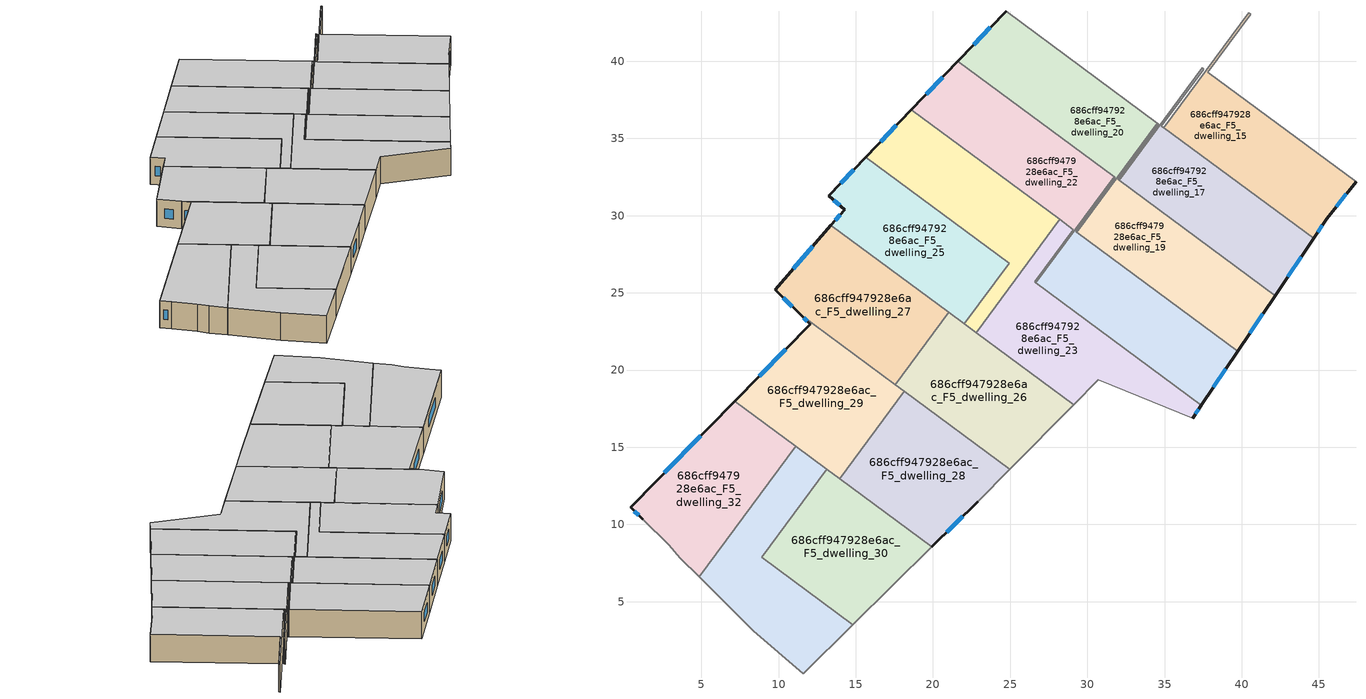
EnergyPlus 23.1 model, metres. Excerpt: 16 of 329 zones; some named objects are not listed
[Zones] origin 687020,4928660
686cff947928e6ac_F5_dwelling_15
 floor to 686cff947928e6ac_F4_dwelling_15 (EU_floor_Construction): 40.58,43.06 37.8,39.29 47.4,32.21 45.5,29.79 44.66,28.53 34.94,35.7 40.44,43.16 z15
 wall outside (EU_wall_Construction): 44.66,28.53 45.5,29.79 47.4,32.21 z15:18
 wall to 686cff947928e6ac_F5_dwelling_17 (EU_wall_Construction): 34.94,35.7 44.66,28.53 z15:18
 wall to 686cff947928e6ac_F5_dwelling_16 (EU_wall_Construction): 40.44,43.16 34.94,35.7 z15:18
 wall to 686cff947928e6ac_F5_dwelling_14 (EU_wall_Construction): 47.4,32.21 37.8,39.29 40.58,43.06 z15:18
 wall to 686cff947928e6ac_F5_dwelling_12 (EU_wall_Construction): 40.58,43.06 40.44,43.16 z15:18
 window (EU_Window_Construction): 46.12,30.57 46.78,31.42 / 44.93,28.94 45.23,29.38 z15.98:17.02
 ceiling to 686cff947928e6ac_F6_dwelling_15 (EU_floor_Construction): 45.5,29.79 47.4,32.21 37.8,39.29 40.58,43.06 40.44,43.16 34.94,35.7 44.66,28.53 z18
686cff947928e6ac_F5_dwelling_17
 floor to 686cff947928e6ac_F4_dwelling_17 (EU_floor_Construction): 37.53,39.5 34.8,35.8 34.94,35.7 44.66,28.53 42.16,24.82 32.06,32.28 37.44,39.56 z15
 wall outside (EU_wall_Construction): 42.16,24.82 44.66,28.53 z15:18
 wall to 686cff947928e6ac_F5_dwelling_18 (EU_wall_Construction): 37.44,39.56 32.06,32.28 z15:18
 wall to 686cff947928e6ac_F5_dwelling_16 (EU_wall_Construction): 34.94,35.7 34.8,35.8 37.53,39.5 37.44,39.56 z15:18
 wall to 686cff947928e6ac_F5_dwelling_19 (EU_wall_Construction): 32.06,32.28 42.16,24.82 z15:18
 window (EU_Window_Construction): 42.97,26.03 43.84,27.32 z15.98:17.02
 ceiling to 686cff947928e6ac_F6_dwelling_17 (EU_floor_Construction): 42.16,24.82 44.66,28.53 34.94,35.7 34.8,35.8 37.53,39.5 37.44,39.56 32.06,32.28 z18
686cff947928e6ac_F5_dwelling_19
 floor to 686cff947928e6ac_F4_dwelling_19 (EU_floor_Construction): 34.62,35.94 31.97,32.35 42.16,24.82 39.74,21.23 29.32,28.93 34.54,36 z15
 wall outside (EU_wall_Construction): 39.74,21.23 42.16,24.82 z15:18
 wall to 686cff947928e6ac_F5_dwelling_20 (EU_wall_Construction): 34.54,36 29.32,28.93 z15:18
 wall to 686cff947928e6ac_F5_dwelling_18 (EU_wall_Construction): 32.06,32.28 31.97,32.35 34.62,35.94 34.54,36 z15:18
 wall to 686cff947928e6ac_F5_dwelling_21 (EU_wall_Construction): 29.32,28.93 39.74,21.23 z15:18
 window (EU_Window_Construction): 40.53,22.4 41.37,23.66 z15.98:17.02
 ceiling to 686cff947928e6ac_F6_dwelling_19 (EU_floor_Construction): 39.74,21.23 42.16,24.82 31.97,32.35 34.62,35.94 34.54,36 29.32,28.93 z18
686cff947928e6ac_F5_dwelling_20
 floor to 686cff947928e6ac_F4_dwelling_20 (EU_floor_Construction): 34.54,36 29.32,28.93 29.24,28.98 31.81,32.47 21.62,40 24.73,43.24 z15
 wall outside (EU_wall_Construction): 24.73,43.24 21.62,40 z15:18
 wall to 686cff947928e6ac_F5_dwelling_21 (EU_wall_Construction): 31.74,32.52 31.81,32.47 29.24,28.98 29.32,28.93 z15:18
 wall to 686cff947928e6ac_F5_dwelling_18 (EU_wall_Construction): 34.54,36 24.73,43.24 z15:18
 wall to 686cff947928e6ac_F5_dwelling_22 (EU_wall_Construction): 21.62,40 31.74,32.52 z15:18
 window (EU_Window_Construction): 23.72,42.19 22.63,41.05 z15.98:17.02
 ceiling to 686cff947928e6ac_F6_dwelling_20 (EU_floor_Construction): 31.81,32.47 29.24,28.98 29.32,28.93 34.54,36 24.73,43.24 21.62,40 z18
686cff947928e6ac_F5_dwelling_21
 floor to 686cff947928e6ac_F4_dwelling_21 (EU_floor_Construction): 31.81,32.47 29.24,28.98 39.74,21.23 37.39,17.74 26.67,25.65 31.74,32.52 z15
 wall outside (EU_wall_Construction): 37.39,17.74 39.74,21.23 z15:18
 wall to 686cff947928e6ac_F5_dwelling_22 (EU_wall_Construction): 31.74,32.52 26.67,25.65 z15:18
 wall to 686cff947928e6ac_F5_dwelling_23 (EU_wall_Construction): 26.67,25.65 37.39,17.74 z15:18
 window (EU_Window_Construction): 38.15,18.87 38.98,20.09 z15.98:17.02
 ceiling to 686cff947928e6ac_F6_dwelling_21 (EU_floor_Construction): 37.39,17.74 39.74,21.23 29.24,28.98 31.81,32.47 31.74,32.52 26.67,25.65 z18
686cff947928e6ac_F5_dwelling_22
 floor to 686cff947928e6ac_F4_dwelling_22 (EU_floor_Construction): 31.74,32.52 26.67,25.65 26.59,25.71 29.09,29.09 18.59,36.85 21.62,40 z15
 wall outside (EU_wall_Construction): 21.62,40 18.59,36.85 z15:18
 wall to 686cff947928e6ac_F5_dwelling_23 (EU_wall_Construction): 28.2,29.75 29.09,29.09 26.59,25.71 26.67,25.65 z15:18
 wall to 686cff947928e6ac_F5_dwelling_24 (EU_wall_Construction): 18.59,36.85 28.2,29.75 z15:18
 window (EU_Window_Construction): 20.63,38.97 19.58,37.87 z15.98:17.02
 ceiling to 686cff947928e6ac_F6_dwelling_22 (EU_floor_Construction): 29.09,29.09 26.59,25.71 26.67,25.65 31.74,32.52 21.62,40 18.59,36.85 z18
686cff947928e6ac_F5_dwelling_23
 floor to 686cff947928e6ac_F4_dwelling_23 (EU_floor_Construction): 29.09,29.09 26.59,25.71 37.39,17.74 36.81,16.89 30.69,19.37 29.11,17.76 22.79,22.43 28.2,29.75 z15
 wall outside (EU_wall_Construction): 36.81,16.89 37.39,17.74 z15:18
 wall adiabatic (EU_wall_Construction): 29.11,17.76 30.69,19.37 36.81,16.89 z15:18
 wall to 686cff947928e6ac_F5_dwelling_24 (EU_wall_Construction): 28.2,29.75 22.79,22.43 z15:18
 wall to 686cff947928e6ac_F5_dwelling_26 (EU_wall_Construction): 22.79,22.43 29.11,17.76 z15:18
 window (EU_Window_Construction): 37,17.16 37.2,17.46 z15.98:17.02
 ceiling to 686cff947928e6ac_F6_dwelling_23 (EU_floor_Construction): 36.81,16.89 37.39,17.74 26.59,25.71 29.09,29.09 28.2,29.75 22.79,22.43 29.11,17.76 30.69,19.37 z18
686cff947928e6ac_F5_dwelling_24
 floor to 686cff947928e6ac_F4_dwelling_24 (EU_floor_Construction): 28.2,29.75 22.79,22.43 22.03,22.99 24.94,26.93 15.66,33.79 18.59,36.85 z15
 wall outside (EU_wall_Construction): 18.59,36.85 15.66,33.79 z15:18
 wall to 686cff947928e6ac_F5_dwelling_25 (EU_wall_Construction): 15.66,33.79 24.94,26.93 22.03,22.99 z15:18
 wall to 686cff947928e6ac_F5_dwelling_26 (EU_wall_Construction): 22.03,22.99 22.79,22.43 z15:18
 window (EU_Window_Construction): 17.64,35.85 16.61,34.78 z15.98:17.02
 ceiling to 686cff947928e6ac_F6_dwelling_24 (EU_floor_Construction): 22.79,22.43 28.2,29.75 18.59,36.85 15.66,33.79 24.94,26.93 22.03,22.99 z18
686cff947928e6ac_F5_dwelling_25
 floor to 686cff947928e6ac_F4_dwelling_25 (EU_floor_Construction): 24.94,26.93 22.03,22.99 13.4,29.37 14.29,30.39 13.26,31.29 15.66,33.79 z15
 wall outside (EU_wall_Construction): 15.66,33.79 13.26,31.29 14.29,30.39 13.4,29.37 z15:18
 wall to 686cff947928e6ac_F5_dwelling_27 (EU_wall_Construction): 13.4,29.37 21.02,23.74 z15:18
 wall to 686cff947928e6ac_F5_dwelling_26 (EU_wall_Construction): 21.02,23.74 22.03,22.99 z15:18
 window (EU_Window_Construction): 14,30.05 13.69,29.7 / 13.59,30.99 13.95,30.68 / 14.87,32.97 14.04,32.1 z15.98:17.02
 ceiling to 686cff947928e6ac_F6_dwelling_25 (EU_floor_Construction): 22.03,22.99 24.94,26.93 15.66,33.79 13.26,31.29 14.29,30.39 13.4,29.37 z18
686cff947928e6ac_F5_dwelling_26
 floor to 686cff947928e6ac_F4_dwelling_26 (EU_floor_Construction): 29.11,17.76 24.97,13.58 17.56,19.06 21.02,23.74 z15
 wall to 686cff947928e6ac_F5_dwelling_27 (EU_wall_Construction): 21.02,23.74 17.56,19.06 z15:18
 wall adiabatic (EU_wall_Construction): 24.97,13.58 29.11,17.76 z15:18
 wall to 686cff947928e6ac_F5_dwelling_28 (EU_wall_Construction): 18.15,18.62 24.97,13.58 z15:18
 wall to 686cff947928e6ac_F5_dwelling_29 (EU_wall_Construction): 17.56,19.06 18.15,18.62 z15:18
 ceiling to 686cff947928e6ac_F6_dwelling_26 (EU_floor_Construction): 24.97,13.58 29.11,17.76 21.02,23.74 17.56,19.06 z18
686cff947928e6ac_F5_dwelling_27
 floor to 686cff947928e6ac_F4_dwelling_27 (EU_floor_Construction): 21.02,23.74 17.56,19.06 11.43,23.59 9.78,25.2 13.4,29.37 z15
 wall outside (EU_wall_Construction): 13.4,29.37 9.78,25.2 11.43,23.59 z15:18
 wall to 686cff947928e6ac_F5_dwelling_29 (EU_wall_Construction): 11.43,23.59 17.56,19.06 z15:18
 window (EU_Window_Construction): 10.31,24.67 10.89,24.11 / 12.22,28.01 10.95,26.55 z15.98:17.02
 ceiling to 686cff947928e6ac_F6_dwelling_27 (EU_floor_Construction): 17.56,19.06 21.02,23.74 13.4,29.37 9.78,25.2 11.43,23.59 z18
686cff947928e6ac_F5_dwelling_28
 floor to 686cff947928e6ac_F4_dwelling_28 (EU_floor_Construction): 24.97,13.58 22.9,11.49 19.93,8.55 13.96,12.96 18.15,18.62 z15
 wall outside (EU_wall_Construction): 19.93,8.55 22.9,11.49 z15:18
 wall adiabatic (EU_wall_Construction): 22.9,11.49 24.97,13.58 z15:18
 wall to 686cff947928e6ac_F5_dwelling_29 (EU_wall_Construction): 18.15,18.62 13.96,12.96 z15:18
 wall to 686cff947928e6ac_F5_dwelling_30 (EU_wall_Construction): 13.96,12.96 19.93,8.55 z15:18
 window (EU_Window_Construction): 20.9,9.51 21.94,10.53 z15.98:17.02
 ceiling to 686cff947928e6ac_F6_dwelling_28 (EU_floor_Construction): 22.9,11.49 24.97,13.58 18.15,18.62 13.96,12.96 19.93,8.55 z18
686cff947928e6ac_F5_dwelling_29
 floor to 686cff947928e6ac_F4_dwelling_29 (EU_floor_Construction): 18.15,18.62 13.96,12.96 7.17,17.98 12.06,22.97 11.43,23.59 z15
 wall outside (EU_wall_Construction): 11.43,23.59 12.06,22.97 7.17,17.98 z15:18
 wall to 686cff947928e6ac_F5_dwelling_32 (EU_wall_Construction): 7.17,17.98 11.11,15.07 z15:18
 wall to 686cff947928e6ac_F5_dwelling_31 (EU_wall_Construction): 11.11,15.07 13.12,13.58 z15:18
 wall to 686cff947928e6ac_F5_dwelling_30 (EU_wall_Construction): 13.12,13.58 13.96,12.96 z15:18
 window (EU_Window_Construction): 11.63,23.39 11.86,23.17 / 10.47,21.34 8.76,19.6 z15.98:17.02
 ceiling to 686cff947928e6ac_F6_dwelling_29 (EU_floor_Construction): 13.96,12.96 18.15,18.62 11.43,23.59 12.06,22.97 7.17,17.98 z18
686cff947928e6ac_F5_dwelling_30
 floor to 686cff947928e6ac_F4_dwelling_30 (EU_floor_Construction): 19.93,8.55 14.82,3.51 8.91,7.87 13.12,13.58 z15
 wall adiabatic (EU_wall_Construction): 14.82,3.51 19.93,8.55 z15:18
 wall to 686cff947928e6ac_F5_dwelling_31 (EU_wall_Construction): 13.12,13.58 8.91,7.87 14.82,3.51 z15:18
 ceiling to 686cff947928e6ac_F6_dwelling_30 (EU_floor_Construction): 19.93,8.55 13.12,13.58 8.91,7.87 14.82,3.51 z18
686cff947928e6ac_F5_dwelling_31
 floor to 686cff947928e6ac_F4_dwelling_31 (EU_floor_Construction): 13.12,13.58 8.91,7.87 14.82,3.51 11.59,0.33 8.38,3.13 4.86,6.61 11.11,15.07 z15
 wall adiabatic (EU_wall_Construction): 4.86,6.61 8.38,3.13 11.59,0.33 14.82,3.51 z15:18
 wall to 686cff947928e6ac_F5_dwelling_32 (EU_wall_Construction): 11.11,15.07 4.86,6.61 z15:18
 ceiling to 686cff947928e6ac_F6_dwelling_31 (EU_floor_Construction): 14.82,3.51 8.91,7.87 13.12,13.58 11.11,15.07 4.86,6.61 8.38,3.13 11.59,0.33 z18
686cff947928e6ac_F5_dwelling_32
 floor to 686cff947928e6ac_F4_dwelling_32 (EU_floor_Construction): 11.11,15.07 4.86,6.61 3.64,7.81 2.91,8.69 1.2,10.34 0.42,11.11 7.17,17.98 z15
 wall outside (EU_wall_Construction): 7.17,17.98 0.42,11.11 1.2,10.34 z15:18
 wall adiabatic (EU_wall_Construction): 1.2,10.34 2.91,8.69 3.64,7.81 4.86,6.61 z15:18
 window (EU_Window_Construction): 0.67,10.86 0.95,10.59 / 4.97,15.74 2.61,13.34 z15.98:17.02
 ceiling to 686cff947928e6ac_F6_dwelling_32 (EU_floor_Construction): 4.86,6.61 11.11,15.07 7.17,17.98 0.42,11.11 1.2,10.34 2.91,8.69 3.64,7.81 z18
[Building]
EU S2 Campaign: North Axis=0; Terrain=City; Solar Distribution=FullExterior
[Site:Location]
Bologna: Latitude=44.5; Longitude=11.25; Time Zone=1; Elevation=37
[SizingPeriod:WeatherFileDays]
AnnualSizingPeriod: Begin Month=1; Begin Day of Month=1; End Month=12; End Day of Month=31; Day of Week for Start Day=Monday; Use Weather File Daylight Saving Period=No; Use Weather File Rain and Snow Indicators=No
[MATERIAL]
EU_InternalMass_Material: Roughness=MediumRough; Thickness=0.1; Conductivity=1; Density=1800; Specific Heat=900; Thermal Absorptance=0.9; Solar Absorptance=0.7; Visible Absorptance=0.7
[MATERIAL:NOMASS] Roughness=MediumRough; Thermal Absorptance=0.9; Solar Absorptance=0.7; Visible Absorptance=0.7
Name | Thermal Resistance
EU_wall_NoMass | 0.905828
EU_floor_NoMass | 0.67114
[WINDOWMATERIAL:SIMPLEGLAZINGSYSTEM]
EU_Window_SimpleGlazing: UFactor=4.52486; Solar Heat Gain Coefficient=0.85; Visible Transmittance=0.85
[CONSTRUCTION]
EU_wall_Construction: EU_wall_NoMass
EU_floor_Construction: EU_floor_NoMass
EU_Window_Construction: EU_Window_SimpleGlazing
EU_InternalMass_Construction: EU_InternalMass_Material
[ZONE] Type=1; Multiplier=1; Ceiling Height=autocalculate; Floor Area=autocalculate; Part of Total Floor Area=Yes
Name | Volume
686cff947928e6ac_F5_dwelling_15 | 168.284
686cff947928e6ac_F5_dwelling_17 | 168.273
686cff947928e6ac_F5_dwelling_19; 686cff947928e6ac_F5_dwelling_27 | 168.274
686cff947928e6ac_F5_dwelling_20 | 168.287
686cff947928e6ac_F5_dwelling_21 | 168.293
686cff947928e6ac_F5_dwelling_22 | 168.278
686cff947928e6ac_F5_dwelling_23 | 168.296
686cff947928e6ac_F5_dwelling_24 | 168.26
686cff947928e6ac_F5_dwelling_25; 686cff947928e6ac_F5_dwelling_32 | 168.292
686cff947928e6ac_F5_dwelling_26 | 168.29
686cff947928e6ac_F5_dwelling_28 | 168.269
686cff947928e6ac_F5_dwelling_29 | 168.272
686cff947928e6ac_F5_dwelling_30 | 168.282
686cff947928e6ac_F5_dwelling_31 | 168.276
[INTERNALMASS] Construction=EU_InternalMass_Construction
Name | Zone or ZoneList | Surface Area
686cff947928e6ac_F5_dwelling_15_EU_InternalMass | 686cff947928e6ac_F5_dwelling_15 | 56.0937
686cff947928e6ac_F5_dwelling_17_EU_InternalMass | 686cff947928e6ac_F5_dwelling_17 | 56.0919
686cff947928e6ac_F5_dwelling_19_EU_InternalMass | 686cff947928e6ac_F5_dwelling_19 | 56.0916
686cff947928e6ac_F5_dwelling_20_EU_InternalMass | 686cff947928e6ac_F5_dwelling_20 | 56.0942
686cff947928e6ac_F5_dwelling_21_EU_InternalMass | 686cff947928e6ac_F5_dwelling_21 | 56.0964
686cff947928e6ac_F5_dwelling_22_EU_InternalMass | 686cff947928e6ac_F5_dwelling_22 | 56.0935
686cff947928e6ac_F5_dwelling_23_EU_InternalMass | 686cff947928e6ac_F5_dwelling_23 | 56.0988
686cff947928e6ac_F5_dwelling_24_EU_InternalMass | 686cff947928e6ac_F5_dwelling_24 | 56.087
686cff947928e6ac_F5_dwelling_25_EU_InternalMass | 686cff947928e6ac_F5_dwelling_25 | 56.0966
686cff947928e6ac_F5_dwelling_26_EU_InternalMass | 686cff947928e6ac_F5_dwelling_26 | 56.0964
686cff947928e6ac_F5_dwelling_27_EU_InternalMass | 686cff947928e6ac_F5_dwelling_27 | 56.0918
686cff947928e6ac_F5_dwelling_28_EU_InternalMass | 686cff947928e6ac_F5_dwelling_28 | 56.0895
686cff947928e6ac_F5_dwelling_29_EU_InternalMass | 686cff947928e6ac_F5_dwelling_29 | 56.0911
686cff947928e6ac_F5_dwelling_30_EU_InternalMass | 686cff947928e6ac_F5_dwelling_30 | 56.0926
686cff947928e6ac_F5_dwelling_31_EU_InternalMass | 686cff947928e6ac_F5_dwelling_31 | 56.092
686cff947928e6ac_F5_dwelling_32_EU_InternalMass | 686cff947928e6ac_F5_dwelling_32 | 56.0972
[OTHEREQUIPMENT] Fuel Type=Electricity; Design Level Calculation Method=Watts/Area; Power per Zone Floor Area=1; Fraction Latent=0; Fraction Radiant=0; Fraction Lost=0; Carbon Dioxide Generation Rate=0; EndUse Subcategory=EU_Step8_InternalGains
Name | Zone or ZoneList or Space or SpaceList | Schedule
EU_Step8_InternalGain_686cff947928e6ac_F5_dwelling_15_f000 | 686cff947928e6ac_F5_dwelling_15 | EU_Step8_GainSchedule_686cff947928e6ac_F5_dwelling_15_f000
EU_Step8_InternalGain_686cff947928e6ac_F5_dwelling_17_f000 | 686cff947928e6ac_F5_dwelling_17 | EU_Step8_GainSchedule_686cff947928e6ac_F5_dwelling_17_f000
EU_Step8_InternalGain_686cff947928e6ac_F5_dwelling_19_f000 | 686cff947928e6ac_F5_dwelling_19 | EU_Step8_GainSchedule_686cff947928e6ac_F5_dwelling_19_f000
EU_Step8_InternalGain_686cff947928e6ac_F5_dwelling_20_f000 | 686cff947928e6ac_F5_dwelling_20 | EU_Step8_GainSchedule_686cff947928e6ac_F5_dwelling_20_f000
EU_Step8_InternalGain_686cff947928e6ac_F5_dwelling_21_f000 | 686cff947928e6ac_F5_dwelling_21 | EU_Step8_GainSchedule_686cff947928e6ac_F5_dwelling_21_f000
EU_Step8_InternalGain_686cff947928e6ac_F5_dwelling_22_f000 | 686cff947928e6ac_F5_dwelling_22 | EU_Step8_GainSchedule_686cff947928e6ac_F5_dwelling_22_f000
EU_Step8_InternalGain_686cff947928e6ac_F5_dwelling_23_f000 | 686cff947928e6ac_F5_dwelling_23 | EU_Step8_GainSchedule_686cff947928e6ac_F5_dwelling_23_f000
EU_Step8_InternalGain_686cff947928e6ac_F5_dwelling_24_f000 | 686cff947928e6ac_F5_dwelling_24 | EU_Step8_GainSchedule_686cff947928e6ac_F5_dwelling_24_f000
EU_Step8_InternalGain_686cff947928e6ac_F5_dwelling_25_f000 | 686cff947928e6ac_F5_dwelling_25 | EU_Step8_GainSchedule_686cff947928e6ac_F5_dwelling_25_f000
EU_Step8_InternalGain_686cff947928e6ac_F5_dwelling_26_f000 | 686cff947928e6ac_F5_dwelling_26 | EU_Step8_GainSchedule_686cff947928e6ac_F5_dwelling_26_f000
EU_Step8_InternalGain_686cff947928e6ac_F5_dwelling_27_f000 | 686cff947928e6ac_F5_dwelling_27 | EU_Step8_GainSchedule_686cff947928e6ac_F5_dwelling_27_f000
EU_Step8_InternalGain_686cff947928e6ac_F5_dwelling_28_f000 | 686cff947928e6ac_F5_dwelling_28 | EU_Step8_GainSchedule_686cff947928e6ac_F5_dwelling_28_f000
EU_Step8_InternalGain_686cff947928e6ac_F5_dwelling_29_f000 | 686cff947928e6ac_F5_dwelling_29 | EU_Step8_GainSchedule_686cff947928e6ac_F5_dwelling_29_f000
EU_Step8_InternalGain_686cff947928e6ac_F5_dwelling_30_f000 | 686cff947928e6ac_F5_dwelling_30 | EU_Step8_GainSchedule_686cff947928e6ac_F5_dwelling_30_f000
EU_Step8_InternalGain_686cff947928e6ac_F5_dwelling_31_f000 | 686cff947928e6ac_F5_dwelling_31 | EU_Step8_GainSchedule_686cff947928e6ac_F5_dwelling_31_f000
EU_Step8_InternalGain_686cff947928e6ac_F5_dwelling_32_f000 | 686cff947928e6ac_F5_dwelling_32 | EU_Step8_GainSchedule_686cff947928e6ac_F5_dwelling_32_f000
[ZONEVENTILATION:DESIGNFLOWRATE] Schedule=EU_AlwaysOn; Design Flow Rate Calculation Method=AirChanges/Hour; Air Changes per Hour=0.73129; Ventilation Type=Natural; Fan Pressure Rise=0; Fan Total Efficiency=1; Constant Term Coefficient=1; Temperature Term Coefficient=0; Velocity Term Coefficient=0; Velocity Squared Term Coefficient=0; Minimum Indoor Temperature=-100; Maximum Indoor Temperature=100; Delta Temperature=-100; Minimum Outdoor Temperature=-100; Maximum Outdoor Temperature=100; Maximum Wind Speed=40
Name | Zone or ZoneList or Space or SpaceList
EU_ConstantAir_686cff947928e6ac_F5_dwelling_15 | 686cff947928e6ac_F5_dwelling_15
EU_ConstantAir_686cff947928e6ac_F5_dwelling_17 | 686cff947928e6ac_F5_dwelling_17
EU_ConstantAir_686cff947928e6ac_F5_dwelling_19 | 686cff947928e6ac_F5_dwelling_19
EU_ConstantAir_686cff947928e6ac_F5_dwelling_20 | 686cff947928e6ac_F5_dwelling_20
EU_ConstantAir_686cff947928e6ac_F5_dwelling_21 | 686cff947928e6ac_F5_dwelling_21
EU_ConstantAir_686cff947928e6ac_F5_dwelling_22 | 686cff947928e6ac_F5_dwelling_22
EU_ConstantAir_686cff947928e6ac_F5_dwelling_23 | 686cff947928e6ac_F5_dwelling_23
EU_ConstantAir_686cff947928e6ac_F5_dwelling_24 | 686cff947928e6ac_F5_dwelling_24
EU_ConstantAir_686cff947928e6ac_F5_dwelling_25 | 686cff947928e6ac_F5_dwelling_25
EU_ConstantAir_686cff947928e6ac_F5_dwelling_26 | 686cff947928e6ac_F5_dwelling_26
EU_ConstantAir_686cff947928e6ac_F5_dwelling_27 | 686cff947928e6ac_F5_dwelling_27
EU_ConstantAir_686cff947928e6ac_F5_dwelling_28 | 686cff947928e6ac_F5_dwelling_28
EU_ConstantAir_686cff947928e6ac_F5_dwelling_29 | 686cff947928e6ac_F5_dwelling_29
EU_ConstantAir_686cff947928e6ac_F5_dwelling_30 | 686cff947928e6ac_F5_dwelling_30
EU_ConstantAir_686cff947928e6ac_F5_dwelling_31 | 686cff947928e6ac_F5_dwelling_31
EU_ConstantAir_686cff947928e6ac_F5_dwelling_32 | 686cff947928e6ac_F5_dwelling_32
[HVACTEMPLATE:ZONE:IDEALLOADSAIRSYSTEM] System Availability Schedule=EU_AlwaysOn; Maximum Heating Supply Air Temperature=50; Minimum Cooling Supply Air Temperature=13; Maximum Heating Supply Air Humidity Ratio=0.0156; Minimum Cooling Supply Air Humidity Ratio=0.0077; Heating Limit=NoLimit; Cooling Limit=NoLimit; Heating Availability Schedule=EU_AlwaysOn; Cooling Availability Schedule=EU_CoolingOff; Dehumidification Control Type=ConstantSensibleHeatRatio; Cooling Sensible Heat Ratio=0.7; Dehumidification Setpoint=60; Humidification Control Type=None; Humidification Setpoint=30; Outdoor Air Method=None; Outdoor Air Flow Rate per Person=0.00944; Outdoor Air Flow Rate per Zone Floor Area=0; Outdoor Air Flow Rate per Zone=0; Demand Controlled Ventilation Type=None; Outdoor Air Economizer Type=NoEconomizer; Heat Recovery Type=None; Sensible Heat Recovery Effectiveness=0.7; Latent Heat Recovery Effectiveness=0.65
Name | Template Thermostat
686cff947928e6ac_F5_dwelling_15 | EU_HeatOnly_686cff947928e6ac_F5_dwelling_15
686cff947928e6ac_F5_dwelling_17 | EU_HeatOnly_686cff947928e6ac_F5_dwelling_17
686cff947928e6ac_F5_dwelling_19 | EU_HeatOnly_686cff947928e6ac_F5_dwelling_19
686cff947928e6ac_F5_dwelling_20 | EU_HeatOnly_686cff947928e6ac_F5_dwelling_20
686cff947928e6ac_F5_dwelling_21 | EU_HeatOnly_686cff947928e6ac_F5_dwelling_21
686cff947928e6ac_F5_dwelling_22 | EU_HeatOnly_686cff947928e6ac_F5_dwelling_22
686cff947928e6ac_F5_dwelling_23 | EU_HeatOnly_686cff947928e6ac_F5_dwelling_23
686cff947928e6ac_F5_dwelling_24 | EU_HeatOnly_686cff947928e6ac_F5_dwelling_24
686cff947928e6ac_F5_dwelling_25 | EU_HeatOnly_686cff947928e6ac_F5_dwelling_25
686cff947928e6ac_F5_dwelling_26 | EU_HeatOnly_686cff947928e6ac_F5_dwelling_26
686cff947928e6ac_F5_dwelling_27 | EU_HeatOnly_686cff947928e6ac_F5_dwelling_27
686cff947928e6ac_F5_dwelling_28 | EU_HeatOnly_686cff947928e6ac_F5_dwelling_28
686cff947928e6ac_F5_dwelling_29 | EU_HeatOnly_686cff947928e6ac_F5_dwelling_29
686cff947928e6ac_F5_dwelling_30 | EU_HeatOnly_686cff947928e6ac_F5_dwelling_30
686cff947928e6ac_F5_dwelling_31 | EU_HeatOnly_686cff947928e6ac_F5_dwelling_31
686cff947928e6ac_F5_dwelling_32 | EU_HeatOnly_686cff947928e6ac_F5_dwelling_32
[SIZING:ZONE] Zone Cooling Design Supply Air Temperature Input Method=SupplyAirTemperature; Zone Cooling Design Supply Air Temperature=13; Zone Heating Design Supply Air Temperature Input Method=SupplyAirTemperature; Zone Heating Design Supply Air Temperature=50; Zone Cooling Design Supply Air Humidity Ratio=0.008; Zone Heating Design Supply Air Humidity Ratio=0.008; Cooling Design Air Flow Method=DesignDay; Cooling Design Air Flow Rate=0; Cooling Minimum Air Flow per Zone Floor Area=0.000762; Cooling Minimum Air Flow=0; Cooling Minimum Air Flow Fraction=0.2; Heating Design Air Flow Method=DesignDay; Heating Design Air Flow Rate=0; Heating Maximum Air Flow per Zone Floor Area=0.002032; Heating Maximum Air Flow=0.141576; Heating Maximum Air Flow Fraction=0.3; Account for Dedicated Outdoor Air System=No; Dedicated Outdoor Air System Control Strategy=NeutralSupplyAir; Dedicated Outdoor Air Low Setpoint Temperature for Design=autosize; Dedicated Outdoor Air High Setpoint Temperature for Design=autosize; Zone Load Sizing Method=Sensible Load Only No Latent Load; Zone Latent Cooling Design Supply Air Humidity Ratio Input Method=HumidityRatioDifference; Zone Cooling Design Supply Air Humidity Ratio Difference=0.005; Zone Latent Heating Design Supply Air Humidity Ratio Input Method=HumidityRatioDifference; Zone Humidification Design Supply Air Humidity Ratio Difference=0.005
686cff947928e6ac_F5_dwelling_15; 686cff947928e6ac_F5_dwelling_17; 686cff947928e6ac_F5_dwelling_19; 686cff947928e6ac_F5_dwelling_20; 686cff947928e6ac_F5_dwelling_21; 686cff947928e6ac_F5_dwelling_22; 686cff947928e6ac_F5_dwelling_23; 686cff947928e6ac_F5_dwelling_24; 686cff947928e6ac_F5_dwelling_25; 686cff947928e6ac_F5_dwelling_26; 686cff947928e6ac_F5_dwelling_27; 686cff947928e6ac_F5_dwelling_28; 686cff947928e6ac_F5_dwelling_29; 686cff947928e6ac_F5_dwelling_30; 686cff947928e6ac_F5_dwelling_31; 686cff947928e6ac_F5_dwelling_32
[SCHEDULE:CONSTANT]
Name | Hourly Value
EU_AlwaysOn | 1
EU_CoolingOff | 0
[SCHEDULE:FILE] Column Number=1; Rows to Skip at Top=0; Number of Hours of Data=8760; Column Separator=Comma; Interpolate to Timestep=No; Minutes per Item=60; Adjust Schedule for Daylight Savings=Yes
Name | File
EU_Step8_GainSchedule_686cff947928e6ac_F5_dwelling_15_f000 | ../../schedules/686cff947928e6ac/686cff947928e6ac_F5_dwelling_15_f000_gain.csv
EU_Step8_GainSchedule_686cff947928e6ac_F5_dwelling_17_f000 | ../../schedules/686cff947928e6ac/686cff947928e6ac_F5_dwelling_17_f000_gain.csv
EU_Step8_GainSchedule_686cff947928e6ac_F5_dwelling_19_f000 | ../../schedules/686cff947928e6ac/686cff947928e6ac_F5_dwelling_19_f000_gain.csv
EU_Step8_GainSchedule_686cff947928e6ac_F5_dwelling_20_f000 | ../../schedules/686cff947928e6ac/686cff947928e6ac_F5_dwelling_20_f000_gain.csv
EU_Step8_GainSchedule_686cff947928e6ac_F5_dwelling_21_f000 | ../../schedules/686cff947928e6ac/686cff947928e6ac_F5_dwelling_21_f000_gain.csv
EU_Step8_GainSchedule_686cff947928e6ac_F5_dwelling_22_f000 | ../../schedules/686cff947928e6ac/686cff947928e6ac_F5_dwelling_22_f000_gain.csv
EU_Step8_GainSchedule_686cff947928e6ac_F5_dwelling_23_f000 | ../../schedules/686cff947928e6ac/686cff947928e6ac_F5_dwelling_23_f000_gain.csv
EU_Step8_GainSchedule_686cff947928e6ac_F5_dwelling_24_f000 | ../../schedules/686cff947928e6ac/686cff947928e6ac_F5_dwelling_24_f000_gain.csv
EU_Step8_GainSchedule_686cff947928e6ac_F5_dwelling_25_f000 | ../../schedules/686cff947928e6ac/686cff947928e6ac_F5_dwelling_25_f000_gain.csv
EU_Step8_GainSchedule_686cff947928e6ac_F5_dwelling_26_f000 | ../../schedules/686cff947928e6ac/686cff947928e6ac_F5_dwelling_26_f000_gain.csv
EU_Step8_GainSchedule_686cff947928e6ac_F5_dwelling_27_f000 | ../../schedules/686cff947928e6ac/686cff947928e6ac_F5_dwelling_27_f000_gain.csv
EU_Step8_GainSchedule_686cff947928e6ac_F5_dwelling_28_f000 | ../../schedules/686cff947928e6ac/686cff947928e6ac_F5_dwelling_28_f000_gain.csv
EU_Step8_GainSchedule_686cff947928e6ac_F5_dwelling_29_f000 | ../../schedules/686cff947928e6ac/686cff947928e6ac_F5_dwelling_29_f000_gain.csv
EU_Step8_GainSchedule_686cff947928e6ac_F5_dwelling_30_f000 | ../../schedules/686cff947928e6ac/686cff947928e6ac_F5_dwelling_30_f000_gain.csv
EU_Step8_GainSchedule_686cff947928e6ac_F5_dwelling_31_f000 | ../../schedules/686cff947928e6ac/686cff947928e6ac_F5_dwelling_31_f000_gain.csv
EU_Step8_GainSchedule_686cff947928e6ac_F5_dwelling_32_f000 | ../../schedules/686cff947928e6ac/686cff947928e6ac_F5_dwelling_32_f000_gain.csv
